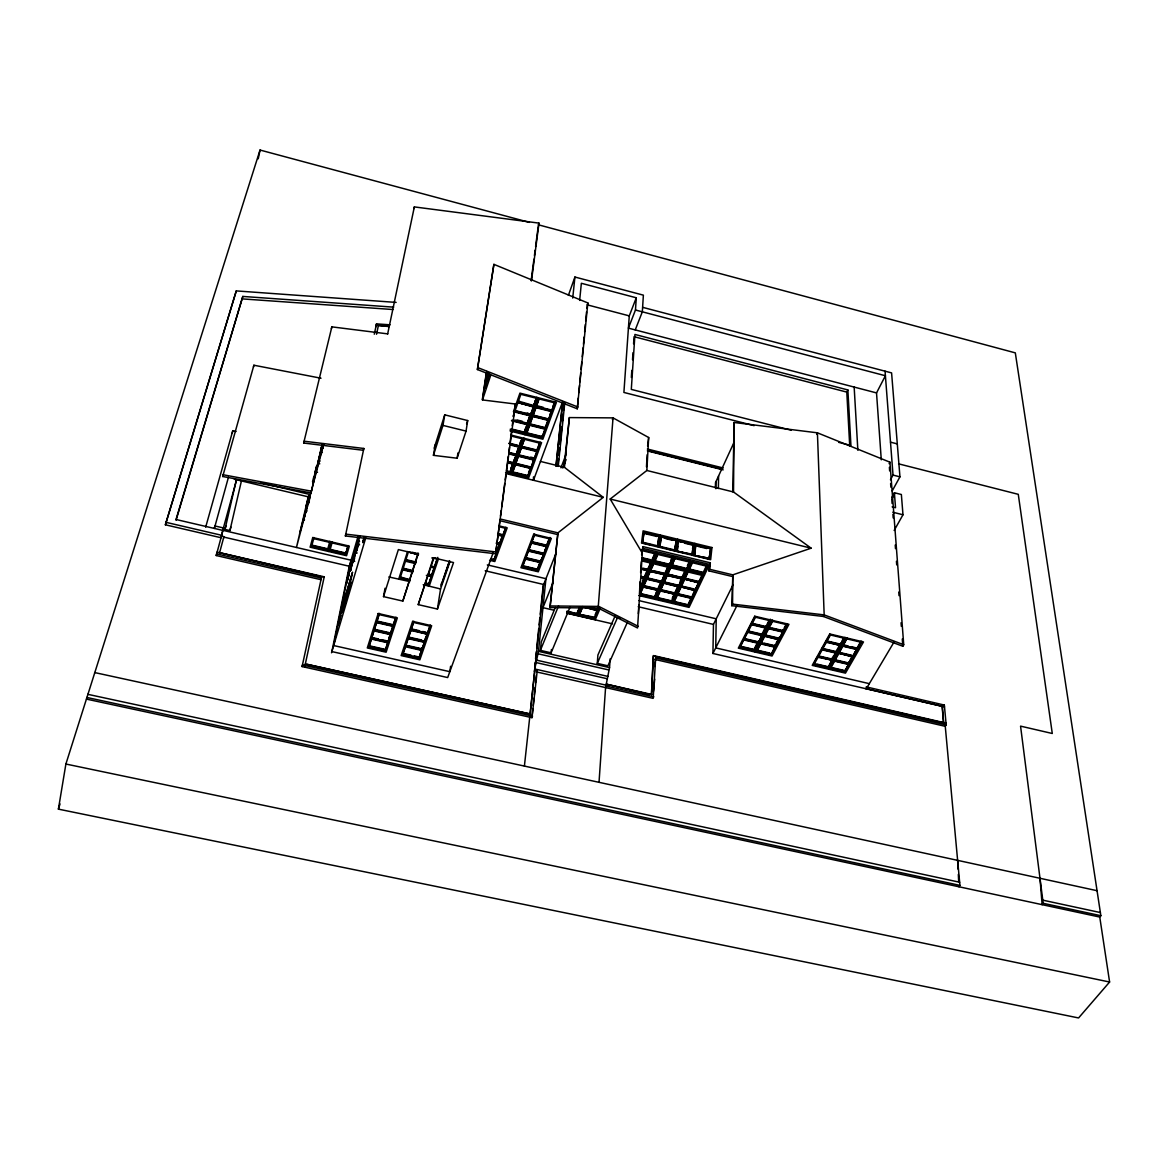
<?xml version="1.0" encoding="UTF-8"?>
<svg xmlns="http://www.w3.org/2000/svg" width="1168" height="1168" viewBox="0 0 1168 1168"><rect width="100%" height="100%" fill="white"/><g stroke="black" fill="none" stroke-linecap="round" stroke-linejoin="round"><path stroke-width="1.5" d="M747.491 631.202L747.491 632.311L762.237 635.786L762.412 633.173L762.237 635.786M533.484 476.865L533.469 480.282L562.611 401.748M763.171 631.727L766.383 625.552L766.208 628.18L751.418 624.69L751.608 623.624L766.398 627.128L770.311 619.639L754.484 651.072L739.84 647.656L742.848 640.677M732.789 491.772L734.103 422.48L817.41 432.817L889.928 462.178L903.725 644.736L902.82 646.254L823.323 616.456L731.781 605.681L732.818 574.846L811.147 548.186L733.519 491.991L646.853 470.485L610.178 499.043L642.312 553.121L637.553 627.975L598.147 608.061L550.011 607.564L557.924 532.856L603.257 497.349L564.436 467.346L540.404 461.418M731.781 605.681L732.57 604.119L732.818 574.846L709.618 569.283L708.859 570.86L732.044 576.423M733.519 491.991L734.103 422.48M945.102 724.496L946.022 723.094L653.452 655.584L651.452 694.814L653.277 655.963L943.613 722.948L942.357 706.348L712.933 653.481L713.458 624.413L733.095 584.628M715.882 488.735L716.013 481.552M718.378 488.531L718.583 475.96M715.4 488.049L715.488 482.661L734.117 442.205M688.916 568.933L688.872 570.451L703.705 574.014L706.655 566.363M699.179 583.124L699.413 580.569L699.179 583.124L684.433 578.948L699.194 582.467L695.705 589.811L680.988 586.307M680.798 586.701L677.396 594.001L692.055 597.476L695.515 590.19L680.798 586.701L695.5 590.847L695.529 589.767M695.5 590.847L695.734 588.292M677.236 593.957L677.192 595.038L691.85 598.512L691.879 597.432M691.85 598.512L692.069 597.038L679.031 593.957M692.084 596.395L694.172 591.592M688.361 604.834L673.761 601.389L673.702 602.907L688.317 606.353L690.478 600.396M684.974 567.998L671.761 564.83L671.688 566.349L686.58 569.911L690.2 561.136L686.623 568.831L671.731 565.254M684.404 579.605L684.463 577.868M671.439 602.381L671.498 600.863L656.854 597.388L656.781 598.907L671.439 602.381L685.879 570.393L682.331 578.014L667.541 574.043L682.346 577.591L685.193 571.488M686.58 569.911L686.623 568.393M680.783 587.343L681.002 585.883L694.069 588.993M682.389 576.496L682.316 578.671L667.308 575.517L682.127 579.051L682.2 576.89M677.192 595.038L677.411 593.563M663.804 582.219L663.745 583.299L678.52 586.803L678.593 584.642M671.688 566.349L675.265 557.545L672.447 563.721M660.256 590.366L656.839 597.826L671.483 601.286L674.958 593.855L660.256 590.366L674.929 594.497L675.016 592.337M674.929 594.497L675.192 591.957L672.242 598.293M669.395 565.794L672.929 558.07L657.934 554.464L654.46 562.217L669.395 565.794L669.512 563.195M656.781 598.907L671.016 566.83L667.512 574.481M665.074 573.897L665.03 574.977L650.167 571.429L650.211 570.349M667.351 568.918L665.205 574.583L650.167 571.429M665.293 572.422L667.395 567.823M661.555 581.022L661.482 582.759L646.663 579.24L646.722 578.16M663.745 583.299L667.337 574.875L682.156 578.408L678.725 585.767L663.964 582.263M658.007 589.387L657.949 590.482L643.203 586.978L643.422 585.518M653.496 691.281L654.693 679.163M654.635 666.519L655.671 657.934L946.182 724.919L944.343 705.063L866.233 686.901L866.335 688.697L944.503 706.859M524.403 766.091L534.886 669.863L537.28 670.403L536.652 671.95L653.175 698.362L655.671 657.934M654.518 598.381L668.68 567.371L653.759 563.794L639.816 594.906L654.518 598.381L656.693 591.3M642.181 559.268L652.167 561.662L652.24 560.144M652.167 561.662L655.686 552.829L652.211 560.582L642.239 558.187M650.342 571.035L650.401 569.955M639.743 589.46L651.51 562.158L648.079 569.838L641.451 568.261M646.663 579.24L646.897 577.766L661.701 581.284L663.731 576.846M647.933 569.794L647.875 570.889L641.247 569.298M647.992 568.714L650.897 562.188M648.152 568.32L648.05 570.495L641.422 568.904M640.925 586.438L641.042 584.277M641.101 586.059L641.217 583.898L639.699 587.27M644.678 576.145L644.386 578.7L641.086 577.912M638.341 613.682L638.838 604.747M639.436 594.03L640.122 581.518M640.619 572.583L641.217 561.866M646.473 466.879L647.145 454.732M647.612 446.059L648.678 437.518L613.039 417.881L569.371 417.589L563.983 467.2M646.853 470.485L648.678 437.518M599.023 782.326L605.579 687.572L609.55 667.614L610.149 658.854M881.285 459.827L876.526 392.915L628.413 328.135L635.465 310.016L636.283 297.782L581.357 283.284L579.649 300.424M631.348 377.468L631.815 370.373M632.516 359.744L632.998 352.648M633.582 343.786L634.063 336.691L846.785 392.098L849.72 445.84M651.642 694.434L606.382 684.171L606.25 686.054L653.89 696.858M636.283 297.782L629.275 315.871L623.902 392.448L754.134 425.648M627.479 622.091L607.886 665.804L597.286 663.38L597.899 655.058L615.054 616.091M597.709 610.163L582.613 606.63L597.651 610.835L597.739 609.711L594.147 619.376L566.801 613.01M597.651 610.835L597.914 609.331L591.198 607.754M594.512 617.23L579.226 614.31L594.264 617.814M579.649 607.594L576.817 614.879L579.138 615.419L582.613 606.63M576.904 613.769L578.335 609.857M577.284 408.815L587.854 302.95L493.903 264.348L477.391 369.541L577.284 408.815L578.306 398.04M578.817 392.667L579.503 385.484M579.854 381.892L580.7 372.913M581.051 369.336L581.737 362.153M582.248 356.766L583.109 347.787M583.445 344.195L584.131 337.026M584.642 331.639L585.329 324.456M585.679 320.864L586.526 311.9M586.876 308.308L587.854 302.95M555.296 607.521L541.237 642.05L540.39 650.372L551.106 652.824L551.427 649.496M550.011 607.564L557.924 532.856L500.4 519.03M564.436 467.346L569.371 417.589M534.258 671.396L538.463 651.35L545.952 578.7L487.333 564.889M522.519 566.1L537.557 569.648L540.536 561.983L525.454 558.406L522.519 566.1L522.403 567.181L537.441 570.729L549.967 537.835L546.901 545.69L531.703 542.054M216.606 553.88L321.39 578.072L320.937 579.678L216.226 555.53L217.087 552.084L324.222 576.831L321.667 576.671L302.089 666.563L531.951 717.663L532.856 708.874M533.221 705.355L533.937 698.318M534.302 694.799L535.032 687.777M535.572 682.492L536.287 675.454M557.837 466.149L558.581 458.936M558.946 455.33L559.691 448.118M560.071 444.512L561.925 426.481M562.48 421.079L563.224 413.866M563.589 410.26L564.334 403.048M531.951 717.663L537.28 670.403M558.231 466.412L564.713 403.325M572.729 298.059L574.919 277.035L643.378 295.154L642.327 311.827L635.246 329.916M534.813 666.037L535.192 662.475M535.557 658.898L536.302 651.759M536.681 648.182L538.725 628.53M539.09 624.953L539.835 617.814M540.215 614.237L543.193 585.664L556.377 552.376M307.184 664.358L530.184 713.998L543.646 584.496L485.202 570.772M555.939 466.266L562.655 401.573M556.085 465.886L562.611 402.989M543.675 553.632L543.558 554.712L528.418 551.121L528.695 549.646L542.142 552.844M543.835 553.238L543.719 554.318L528.564 550.712M542.142 436.598L526.607 432.729L526.432 434.189L541.981 438.058L555.004 401.88L548.58 419.37L532.929 415.443L532.696 416.509L548.347 420.436M537.441 570.729L537.718 568.13M709.618 558.377L710.713 548.288L695.588 545.135L710.421 548.726L709.21 558.99L695.982 555.807L709.618 558.377L694.318 555.399L695.281 546.989M708.859 570.86L710.319 562.815L643.159 546.639L641.816 553.106M709.618 569.283L710.319 562.815M708.918 559.428L709.283 556.07M522.403 567.181L534.71 534.185L532.301 540.492M541.981 438.058L542.259 435.547M545.529 426.67L545.135 429.182L529.542 425.283L529.746 423.619M694.434 555.223L695.398 546.814M694.726 554.785L695.865 544.697M537.295 449.067L536.9 451.578L521.454 447.767L521.585 446.716M525.512 557.983L525.381 559.063L540.477 562.64L540.696 560.479M540.083 443.227L540.2 442.176L537.119 450.527L521.687 446.702L524.695 438.336L512.372 473.317L527.629 477.04L540.083 443.227L524.578 439.372M692.507 548.566L693.573 544.142L678.287 541.149L693.179 544.755M692.025 554.844L693.296 544.58L678.404 540.974M692.142 554.669L693.573 544.142M693.456 555.545L694.843 543.383M534.024 457.987L533.776 460.061L518.388 456.279L518.68 454.805L534.053 458.601M527.629 477.04L527.805 475.58L514.241 472.266M530.914 467.434L515.584 463.681L518.475 455.651L533.849 459.447L530.681 468.485L515.351 464.718L515.643 463.258L530.958 467.025L530.841 468.061L515.511 464.309M533.864 404.537L533.615 406.61L517.833 402.653M668.125 549.091L674.783 550.697L676.389 539.966L661.438 536.346L660.781 537.441M674.783 550.697L676.389 539.966M676.199 551.384L677.659 539.222M683.733 552.844L677.09 551.252L677.688 546.201M678.681 540.521L677.206 551.077L690.478 554.274M521.614 447.329L521.746 446.293M510.182 430.145L524.038 433.591L525.439 428.744M519.366 445.709L519.074 447.169L510.474 445.037M657.496 546.522L658.869 536.243L643.875 532.623L642.458 542.901L650.81 544.916M657.599 546.347L659.132 535.791L643.772 532.798L659.132 535.791M658.898 547.208L660.416 535.046M659.905 546.901L674.9 550.522L676.111 540.419L661.161 536.798L659.803 547.077L661.438 536.346M512.372 473.317L512.548 471.843M490.575 559.662L493.947 560.45L505.846 527.279L502.941 535.192L497.831 533.98M506.605 471.901L510.007 472.733L510.197 471.273M495.801 551.982L496.502 546.653M497.203 541.31L500.021 519.629M500.488 516.022L501.203 510.591M501.671 506.985L504.722 483.494M505.204 479.873L505.905 474.456M506.372 470.85L508.255 456.396M508.722 452.775L509.438 447.359M509.905 443.738L511.788 429.284M512.256 425.678L512.971 420.261M513.438 416.64L514.139 411.224M531.133 280.743L533.937 259.165M534.418 255.573L535.119 250.186M535.586 246.594L537.689 230.417M537.864 229.03L538.988 223.117L414.348 206.911L413.852 208.663M363.832 448.468L363.321 450.279L303.665 443.037L304.133 441.212L363.832 448.468L345.392 535.966L495.582 553.763L515.468 404.026L482.486 399.938L486.735 371.453M531.498 280.714L538.988 223.117M514.708 410.932L514.577 411.983L530.287 415.91L530.695 413.399L527.542 422.174M496.838 552.289L497.057 550.566M496.984 551.895L497.115 550.814M518.052 400.989L533.732 405.573L535.82 399.777M650.912 544.726L642.561 542.711L644.137 532.17M643.159 546.639L641.612 554.727M493.947 560.45L494.137 558.946M450.6 666.256L449.826 671.673L333.683 645.554L351.057 560.202L222.767 530.301L221.088 537.747L165.374 524.797L236.272 290.905L396.142 302.41M488.049 379.673L488.925 374.052M489.1 374.008L485.056 388.097L487.392 372.388M482.369 399.31L486.355 372.592M485.479 386.374L488.02 372.826M477.391 369.541L493.903 264.348M433.197 558.508L418.232 604.63L437.431 609.054L440.555 588.964L450.045 561.414M440.862 585.971L441.65 582.993M441.416 584.409L449.505 560.625M435.241 444.774L433.43 455.345L457.111 458.221L466.061 431.109L467.696 420.553L444.745 414.844L434.146 448.176M427.4 633.479L424.714 641.217L408.362 637.509L410.975 629.727L427.284 634.195L410.859 630.457L411.194 628.837L419.4 630.705M427.619 632.589L427.415 633.786L410.99 630.048M411.063 655.204L402.96 653.379L402.668 655.058L418.903 658.723L430.306 625.055L427.532 633.071L411.121 629.318L413.822 621.274M457.111 458.221L457.944 452.936M418.903 658.723L422.203 647.612L421.677 650.43L405.384 646.736M434.525 566.334L434.189 567.955L430.861 567.181M421.809 650.021L405.646 645.612L408.231 637.903L424.583 641.626L424.466 642.342L408.114 638.633M424.802 640.736L424.612 641.947L408.245 638.224L408.45 637.027L421.531 639.991M428.101 575.021L431.415 575.795L428.233 585.869L437.839 557.37M428.714 583.577L425.327 583.285M538.2 224.752L1015.313 352.867L1100.855 915.712L1099.76 917.055L1109.6 982.025L1078.575 1017.956L58.4 809.132L65.89 764.033L260.041 150.044L529.396 222.387M433.43 455.345L442.964 425.4L444.745 414.844M385.046 588.263L383.513 596.629L402.829 601.082L418.086 553.019M393.674 623.595L393.455 624.486L395.251 618.748M385.133 651.102L385.44 649.423L369.117 645.743L368.811 647.422L385.133 651.102L396.01 617.2L388.053 641.626L371.658 637.918L374.11 630.165L390.565 633.903M387.922 642.035L387.791 642.765L371.395 639.057L371.526 638.327L387.922 642.035L385.352 649.904L369.03 646.225L371.526 638.327M400.259 576.963L410.099 579.751M390.915 632.282L390.448 634.618L373.979 630.881L374.329 629.275L390.784 633.012M368.811 647.422L379.425 613.404L376.855 621.507L393.382 625.274M364.007 537.309L362.854 542.638L364.416 537.426M345.348 602.819L347.816 590.585L348.765 590.804L349.699 587.635M353.656 561.531L356.152 549.383L357.072 549.602L358.941 543.281M344.837 606.25L346.254 599.257L344.691 598.907L352.079 573.926M353.904 561.414L354.576 558.056L353.043 557.705L359.35 535.995M347.83 594.497L350.298 582.263L351.232 582.482M359.54 541.28L358.605 541.061L356.123 553.209L357.174 553.004M348.064 594.293L348.765 590.804M349.67 586.263L352.517 572.159L344.633 598.79L341.771 612.893L349.67 586.263L342.209 611.127M359.802 536.068L350.239 571.152L352.984 557.632M349.393 569.867L346.633 583.401L352.21 560.29L349.436 569.955L350.969 570.305M258.245 158.79L260.041 150.044M236.272 290.905L165.374 524.797M344.166 552.654L330.15 549.369L329.814 550.916L345.597 554.596L346.137 551.953M345.597 554.596L348.122 545.544L345.816 553.501L330.062 549.821M387.659 333.917L414.348 206.911M176.047 520.256L242.813 296.438L393.689 307.155M324.222 576.831L304.644 667.132M376.519 334.252L378.417 325.463L389.075 326.587M327.39 550.347L327.726 548.814L311.914 545.106L311.564 546.653L327.39 550.347L329.872 541.266L329.624 542.361L313.739 538.638L313.988 537.543L311.564 546.653M374.286 334.209L376.519 323.886L390.01 324.806M311.403 491.188L310.951 492.911L222.694 476.5L223.073 474.748L311.403 491.188L322.339 444.088M232.257 433.167L232.797 430.685L236.067 431.488M253.514 366.971L253.894 365.219L321.025 378.228M165.871 522.3L221.643 535.28L223.526 527.965L214.897 525.95L214.357 528.432L228.461 477.201M319.915 576.262L219.584 552.668M230.87 527.06L229.921 530.564L224.986 529.411L236.301 480.121M223.555 538.317L223.92 536.667L221.467 536.097L216.226 555.53M229.921 530.564L241.338 481.318M322.718 444.103L318.207 463.433L319.769 463.813M322.923 444.176L320.149 456.162L323.171 444.599M308.454 495.991L296.453 547.471L323.886 443.621M304.498 519.789L303.592 519.57L303.987 517.862M303.636 520.563L305.972 510.533L306.877 510.752M306.264 509.233L308.951 497.758L309.841 497.977L308.746 502.722M305.826 512.285L307.797 503.861M309.666 495.801L308.454 500.955L309.359 501.174M313.871 478.004L316.659 466.017L314.82 472.967M308.133 503.51L310.002 495.509M310.951 492.911L311.564 490.268M313.185 483.275L322.193 443.869M303.665 443.037L331.858 326.865L387.791 333.887M331.391 328.675L331.858 326.865M308.863 495.582L305.972 506.649L307.622 506.386M312.528 481.669L313.9 476.456M321.492 447.957L322.412 444.468M322.426 444.541L321.521 447.928L323.069 448.308M318.528 460.718L321.229 450.483M300.118 531.717L309.768 495.057M303.592 519.57L310.06 494.998M315.521 473.668L318.295 463.2M224.986 529.411L225.935 525.907M219.482 553.077L223.92 536.667M222.767 530.301L236.637 479.581M375.775 326.894L376.519 323.886M222.694 476.5L253.894 365.219M328.369 551.457L331.084 541.821M329.814 550.916L332.311 541.835M205.67 527.162L232.797 430.685M302.089 666.563L302.556 664.957L532.593 716.13M305.417 663.964L530.184 713.998M345.392 535.966L345.918 534.156L496.239 551.968M348.925 567.458L358.196 535.908M356.152 549.383L356.955 550.011M358.605 541.061L359.408 541.704M347.057 581.679L349.393 573.736M350.663 569.429L358.036 544.463L359.598 544.828M343.407 603.214L341.056 611.156L342.618 611.506M347.816 590.585L348.648 591.212L346.735 597.651M350.298 582.263L351.115 582.905M338.574 623.376L340.925 615.434M363.306 540.813L364.343 537.338M331.522 652.795L365.745 537.835M242.813 296.438L176.032 519.497L222.971 530.447M58.4 809.132L60.035 803.92M383.513 596.629L398.376 549.588L418.129 554.231L402.829 601.082M398.682 579.226L407.574 551.5M388.856 638.4L390.871 632.209M391.003 631.8L393.032 625.566M466.587 423.94L467.696 420.553M486.881 375.833L487.888 372.811M489.538 373.205L488.574 376.14L487.056 375.76M482.486 399.938L490.764 375.132M418.232 604.63L433.897 557.939L453.52 562.553L437.431 609.054M402.668 655.058L413.618 622.486L430.116 626.252M429.167 586.321L438.482 558.771M441.577 584.438L448.687 563.764M424.991 639.538L426.057 636.429M424.583 641.626L421.925 649.306L405.646 645.612M514.84 405.807L515.468 404.026M513.438 411.705L519.935 393.12L556.435 402.332L542.857 439.212L510.212 431.094M513.175 416.231L520.84 394.331L536.681 398.332L524.038 433.591M568.393 295.358L574.919 277.035M510.912 468.602L513.263 462.061L513 464.149L507.876 462.878M517.015 451.563L518.183 448.322M519.497 444.658L520.694 441.314M535.426 400.186L533.455 407.063L517.76 402.478L533.528 406.435L530.52 414.844L514.811 410.917M511.365 468.003L516.095 455.067L509.248 453.374M513.847 461.068L515 457.856M528.024 421.546L529.805 416.538M530.476 414.246L527.148 412.932M519.161 446.541L516.256 454.644L509.394 452.95M521.716 439.416L519.307 446.118L508.985 443.563M536.813 397.281L533.688 405.997L517.92 402.026M510.007 472.733L522.184 438.788L511.818 436.204M510.883 473.858L523.687 438.219M524.928 434.759L538.214 397.733M532.929 415.443L535.951 407.048L551.661 410.99M538.711 399.354L536.112 406.595L551.822 410.552M526.432 434.189L539.12 398.945L554.902 402.916M493.115 552.873L447.68 677.557L331.873 651.583L349.29 566.246L223.833 537.09M495.977 553.238L497.115 550.143M497.261 549.734L498.371 546.697M499.977 542.58L500.181 541.748L499.758 544.303L496.371 543.5M500.751 540.215L501.86 537.149M496.911 551.646L494.093 559.384L490.721 558.581M497.057 551.252L499.846 543.66L496.458 542.843M528.535 472.909L529.732 469.653M533.966 458.396L534.17 457.564L533.937 459.637L518.548 455.856M537.09 449.914L539.134 444.059M545.325 427.517L547.354 421.677M549.967 414.567L551.938 409.515L551.588 411.618L535.878 407.661L536.156 406.187L551.865 410.143M553.048 406.201L554.099 403.325M536.973 450.95L534.01 459.024L518.621 455.228L521.541 447.14L537.061 451.155M560.947 467.828L566.13 454.25M562.845 468.047L566.1 459.564M538.317 566.611L540.098 562.012M547.062 544.171L549.5 537.893M539.981 563.093L537.601 569.21L524.242 566.057M541.908 558.158L540.74 561.166L525.658 557.589L525.527 558.669L540.623 562.246M545.018 550.201L546.201 547.179M547.558 543.689L550.011 537.411M612.382 419.502L613.039 417.881L598.147 608.061M552.858 582.993L542.959 607.667L553.442 610.105M540.39 650.372L558.508 606.002M551.106 652.824L570.145 606.907M576.817 614.879L580.219 606.761M577.97 615.156L581.489 606.805M579.138 615.419L582.715 606.907L597.826 610.441M595.038 615.083L597.125 610.222M594.147 619.376L599.14 607.74M595.213 619.828L600.133 608.397M597.286 663.38L617.361 617.93M643.188 579.474L647.32 570.203M652.299 559.063L654.372 554.42M639.641 588.351L640.984 585.358M643.13 580.554L644.444 577.605M647.262 571.283L644.619 577.226L641.32 576.437M648.109 569.415L651.525 561.735M652.927 558.596L655.014 553.953M639.626 588.789L640.955 585.796M641.13 585.402L644.415 578.043L641.115 577.255M639.801 592.132L657.146 553.398M646.035 580.058L643.407 585.942L658.153 589.446L661.511 582.102L646.707 578.583M649.525 572.262L646.868 578.204L661.687 581.722L665.059 574.32L650.196 570.787M653.116 564.246L650.372 570.393L665.234 573.941L668.023 567.809M656.606 556.479L654.518 561.136L669.439 564.713L672.972 556.99M643.203 586.978L658.124 590.088L658.183 589.008L645.072 585.898M606.382 684.171L649.715 694.42M658.226 587.927L661.57 580.598M663.774 575.766L661.657 582.365L646.838 578.846M670.914 560.1L672.33 557.019M657.321 590.891L654.591 596.863L641.539 593.782M658.854 587.548L661.526 581.679M655.306 599.403L674.447 557.559M660.227 591.008L675.104 594.118M675.863 590.482L678.754 584.686M680.141 581.314L684.506 571.926M687.383 565.765L689.529 561.151M672.885 597.885L674.973 593.417M678.55 585.723L675.148 593.037L660.446 589.548M680.798 580.919L682.17 577.97M688.069 565.312L690.215 560.698M678.52 586.803L663.935 582.905M672.213 603.403L691.69 561.706M681.674 584.832L684.433 578.948M687.456 572.466L684.609 578.554L699.369 582.087L702.99 574.495M692.493 561.677L688.901 569.371L703.735 572.933L707.385 565.268M673.702 602.907L688.127 572.028L702.961 575.576L688.317 606.353M688.872 570.451L692.463 562.772L707.355 566.349L703.705 574.014M688.39 603.754L690.507 599.315M698.537 582.423L695.734 588.73M700.128 579.051L702.304 574.495M703.764 571.415L705.954 566.816M692.755 595.592L694.829 591.212M695.705 589.373L699.209 582.044M702.275 575.576L699.384 581.649L684.623 578.131M816.636 434.365L817.41 432.817L824.17 614.894L823.323 616.456M712.933 653.481L736.731 606.002M846.785 392.098L847.866 389.951L634.939 334.457L631.304 389.397L791.189 430.233M744.542 637.407L747.491 631.64L762.222 635.115L758.485 642.283L743.797 638.838M748.44 629.815L751.418 624.019L766.208 627.508L762.427 634.735L747.681 631.26L762.427 635.407M751.608 623.624L754.689 617.624M739.84 647.656L755.462 617.244L770.311 620.763M876.526 392.915L885.402 375.746L635.465 310.016M754.47 648.386L758.28 641.086M767.172 624.062L768.734 621.069M754.484 651.072L758.28 642.21M762.222 634.662L758.295 643.32L743.607 639.889L743.797 638.4L756.849 641.451M766.193 627.055L762.427 634.282L749.33 631.202M766.398 626.676L770.296 619.201M755.214 652.08L771.858 620.266M757.492 649.028L760.543 643.188L775.187 646.619L771.303 653.89L756.718 650.474M760.748 642.809L764.5 635.64L779.187 639.1L775.377 646.24L760.748 642.809L760.543 643.86L775.187 647.291L775.362 644.678L775.172 645.495M770.238 624.661L772.588 620.179M764.69 635.932L779.187 639.772L764.5 636.312L764.69 634.823L779.377 638.268L783.202 631.07M783.202 630.399L783.392 629.567L783.232 632.195L768.486 628.705L768.675 627.654L783.421 631.143L787.378 623.683M756.733 651.598L772.603 621.303L787.407 624.807L771.318 655L756.733 651.598L756.718 650.036L769.683 653.058M776.121 643.247L779.363 637.159L779.187 639.772M784.181 628.077L786.56 623.61M775.172 646.167L771.318 655M779.173 638.648L775.377 645.787L763.989 643.13M786.575 624.734L783.407 630.691L771.946 627.99M889.111 463.681L889.928 462.178M890.454 479.8L893.024 475.084L885.052 371.176M892.177 490.969L899.944 476.836L891.593 372.899L642.619 307.33M891.753 497.495L894.381 492.735L901.36 494.502L902.981 514.767L894.162 530.476M891.87 498.984L894.484 494.225M817.731 656.577L813.716 663.789L828.141 667.147L832.2 659.978L817.731 656.577L832.448 660.27L817.746 657.248M817.95 656.883L821.089 650.547M826.068 641.626L822.097 648.766L836.624 652.182L840.653 645.072L826.068 641.626L840.683 645.743L840.799 643.13L840.683 645.743M829.572 635.348L826.287 641.247L840.858 644.692L845.033 637.334M836.361 651.423L836.434 653.219L821.907 649.802L822.082 648.313M826.097 642.298L840.887 645.364M813.746 664.899L830.448 634.983L845.077 638.458L828.185 668.271L813.746 664.899L813.702 663.336M832.142 658.402L833.952 655.219M836.551 650.605L839.777 644.926M841.632 641.655L843.296 638.706M828.185 668.271L831.368 660.957M836.39 652.094L832.39 659.161L817.921 655.759M840.624 644.619L836.609 651.729L823.688 648.693M840.843 644.24L844.172 638.356M828.871 669.264L846.639 637.962M831.163 666.242L834.434 660.489L848.859 663.877L844.727 671.031L830.346 667.673L830.39 668.797L844.785 672.155L861.867 641.32L857.633 648.649L843.106 645.218L847.282 637.859L830.39 668.797M838.639 653.073L834.638 660.124L849.078 663.512L853.122 656.474L838.639 653.073L853.151 657.146L854.888 651.7M838.668 653.744L842.084 647.014M848.888 664.548L848.99 661.935L848.888 664.548L834.463 661.161L834.594 659M857.37 647.904L857.458 649.7L842.916 646.269L843.077 644.765M849.808 660.533L851.428 657.715M857.56 647.087L860.933 641.217M844.785 672.155L848.844 663.424M851.487 658.84L849.048 663.059L834.624 659.672M857.4 648.576L853.312 655.657L838.828 652.255M860.991 642.342L857.619 648.196L851.151 646.678M866.116 689.062L894.294 641.612M677.09 551.252L692.434 554.231M943.437 706.479L944.343 705.063M710.713 548.288L695.471 545.31M958.943 886.76L959.935 885.388L945.262 726.321L946.182 724.919M898.557 463.827L1018.277 494.327L1052.28 733.489L1020.555 726.131L1043.185 903.302L1042.133 904.66L1039.987 878.292M550.668 605.944L598.848 606.426L638.283 626.369M376.213 325.317L389.192 326.179M242.287 298.891L393.032 309.535M732.57 604.119L824.17 614.894L903.725 644.736M65.89 764.033L1109.6 982.025M86.724 697.442L959.935 885.388M1043.185 903.302L1100.855 915.712M86.447 699.106L1099.76 917.055M87.717 694.303L959.643 882.234M1042.776 900.148L1100.373 912.558M94.608 672.549L1097.059 890.702M414.304 655.934L417.545 656.664M535.893 662.519L607.053 678.71M390.696 633.494L374.242 629.756L376.724 621.931L393.251 625.683M374.11 630.472L390.579 634.209M535.207 669.089L606.601 685.295M378.301 638.925L371.745 637.436L371.526 638.648L387.922 642.356L388.141 641.144L381.586 639.67M407.355 645.495L422.013 648.824M379.206 614.616L395.806 618.412M538.463 651.35L609.55 667.614M537.514 653.671L608.528 669.892M422.685 631.465L425.97 632.209M376.724 622.237L393.251 626.004M536.842 660.212L608.075 676.433M654.956 659.438L945.262 726.321M567.049 611.287L577.109 613.638M566.86 611.433L575.24 613.375M566.816 611.871L576.875 614.207M579.182 614.748L594.235 618.252M567.385 613.361L612.514 623.858M869.328 683.66L715.736 647.89L716.218 618.806L639.042 600.629M400.055 577.605L408.318 579.518M425.196 583.445L428.495 584.219M409.895 580.379L399.967 578.072L399.763 579.255L408.406 551.851L418.319 554.917M425.123 583.927L428.422 584.686M388.842 576.948L409.807 581.591M423.21 584.701L440.555 588.964M407.501 560.012L415.837 561.969M817.936 656.212L832.419 659.599L836.405 652.547L821.878 649.131M745.242 639.597L758.295 642.663L754.47 649.963L739.84 646.546M332.062 542.93L347.903 546.639M415.764 562.436L405.749 560.085L415.633 563.151M431.123 566.027L434.438 566.816L437.212 558.625L432.087 558.158M743.797 639.509L758.485 642.955M760.748 643.48L775.391 646.911M834.667 660.796L849.107 664.183M405.617 560.523L415.618 562.874M430.977 566.465L434.306 567.239L431.561 575.371L428.247 574.598M431.007 566.743L434.335 567.517M405.486 561.239L415.501 563.575M589.49 607.813L597.87 609.769M311.812 545.558L327.624 549.252M616.777 617.434L620.252 618.237M741.476 646.473L754.47 649.51M816.899 664.081L828.112 666.709M831.937 667.6L844.712 670.578M411.37 570.159L403.077 568.217L402.858 569.4L412.83 571.736M428.32 574.116L431.634 574.89L431.299 576.496L426.335 575.342M412.946 571.021L402.989 568.699L402.726 569.838L412.684 572.159M402.843 569.123L412.815 571.444M428.13 575.298L431.445 576.072M353.787 561.107L354.707 561.326M489.582 560.29L494.823 561.516L507.189 527.819L499.116 525.892M638.692 595.49L689.076 607.375L708.874 565.838L641.509 549.632M751.608 623.186L764.748 626.282M826.258 640.809L839.223 643.86M844.698 645.145L847.924 645.919M842.887 645.597L857.429 649.028L853.341 656.109L838.858 652.708M751.608 624.296L766.412 627.785M768.675 628.326L783.436 631.815M843.135 645.889L857.677 649.32M411.895 552.201L418.582 553.778M408.42 552.128L418.465 554.479M432.233 557.72L437.241 558.903M822.111 649.437L836.653 652.854M838.887 653.379L853.37 656.781M638.239 606.732L713.458 624.413M261.223 482.866L310.425 494.59M234.272 479.216L309.739 497.174M665.614 582.219L678.739 585.343M496.604 542.448L499.992 543.251L502.795 535.601L497.685 534.375M641.29 576.875L644.59 577.649L647.904 570.232L641.276 568.655M496.517 543.091L499.904 543.908M641.261 577.518L644.561 578.306M680.959 586.964L695.675 590.468M308.162 502.255L309.067 502.474M308.06 502.678L308.965 502.882M677.367 594.658L692.04 598.133M305.87 510.956L306.775 511.161M847.326 638.984L861.926 642.444M499.802 520.694L557.282 534.477M642.254 557.749L650.576 559.749M656.197 561.093L669.468 564.275M690.565 569.327L703.749 572.495M642.59 560.246L704.479 575.065M498.867 526.71L505.7 528.345M534.594 535.265L549.851 538.915M641.48 560.859L651.452 563.253M670.972 567.925L685.85 571.473M497.889 533.542L502.999 534.769L502.707 536.243L497.597 535.032M643.13 568.217L646.444 569.006M653.7 570.743L665.249 573.503M497.743 534.623L502.853 535.849M531.63 542.711L546.828 546.332M684.579 579.211L699.355 582.73M318.557 460.718L320.105 461.083M642.823 542.259L657.876 545.894M660.183 546.449L675.177 550.07M642.444 548.245L709.56 564.392M315.959 471.93L317.521 472.31M642.254 550.697L655.628 553.909M675.235 558.625L690.171 562.217M320.806 452.22L322.353 452.585M661.059 536.988L675.995 540.594M645.174 533.659L656.825 536.477M665.76 538.638L672.403 540.244M684.623 543.208L692.901 545.208M698.479 546.551L706.728 548.551M506.737 470.865L510.153 471.697L513.073 463.521L507.949 462.265M505.569 472.558L528.505 478.165L541.587 442.657L510.62 434.978M507.029 473.814L603.257 497.349M610.178 499.043L811.147 548.186M530.71 457.141L534.126 457.973M509.452 452.542L516.314 454.221L516.022 455.695L509.16 454.002M509.321 453.578L516.183 455.272M509.861 461.842L513.278 462.674M508.095 461.842L513.219 463.097M508.022 462.47L513.146 463.725M512.11 429.123L524.228 432.131M510.314 429.109L524.169 432.554L527.206 424.057L513.307 420.597M442.964 425.4L466.061 431.109M509.044 443.154L517.643 445.271M523.454 446.716L537.178 450.103M510.547 444.424L519.234 446.745M530.564 414.436L514.869 410.494L514.723 411.53L530.433 415.472M532.973 415.034L548.624 418.962L548.507 419.998L532.856 416.071M514.65 411.355L530.36 415.282L527.367 423.634L513.467 420.159M892.162 506.868L895.52 507.7L894.381 492.735M647.379 449.023L723.269 468.003M647.554 450.556L721.59 469.069M647.408 450.936L723.182 469.872M892.79 512.212L902.981 514.767M517.074 419.984L522.286 421.283M515.249 420.173L527.425 423.21L527.133 424.685L511.482 420.787M529.819 423.809L545.412 427.707M511.642 420.349L527.294 424.247M529.703 424.845L545.295 428.744M537.981 405.997L543.208 407.325M536.039 407.223L551.749 411.18M893.024 475.084L899.944 476.836M838.624 442.336L850.932 445.475L847.866 389.951M890.498 442.161L897.287 443.898M587.081 304.804L629.275 315.871M477.989 367.686L577.956 407.033M942.123 706.713L943.613 722.948M889.388 467.302L889.651 470.908M890.615 483.567L890.877 487.187M891.826 499.831L892.104 503.452M892.921 514.3L893.184 517.906M895.228 545.033L895.491 548.639M896.44 561.297L896.717 564.918M898.747 592.03L899.024 595.636M901.054 622.763L901.331 626.369M902.28 639.027L902.82 646.254M854.158 387.075L857.867 450.308M857.341 647.452L857.458 649.7M853.107 656.036L853.151 657.146M957.629 860.363L958.067 869.167M958.329 874.452L958.68 881.49M842.873 645.145L842.916 646.269M836.346 650.985L836.434 653.219M832.346 658.037L832.229 660.65M821.863 648.693L821.907 649.802M783.188 629.946L783.232 632.195M775.158 645.043L775.187 647.291M768.471 627.596L768.486 628.705M766.193 625.946L766.208 628.18M764.485 635.202L764.5 636.312M758.28 641.539L758.295 643.32M546.945 545.252L546.682 546.741L531.469 543.105L531.747 541.631L546.945 545.252M711.969 547.529L710.655 559.691L641.524 543.032L643.115 530.856L711.969 547.529M393.47 624.792L393.12 626.413L376.592 622.646L376.943 621.026L393.47 624.792M341.012 611.025L338.136 625.128L343.845 601.447L341.012 611.025M312.747 537.528L310.119 547.193L346.56 555.691L349.349 546.113L312.747 537.528M378.184 613.492L367.292 647.948L386.126 652.197L397.339 617.872L378.184 613.492M412.625 621.361L401.15 655.584L419.867 659.803L431.664 625.712L412.625 621.361M405.515 646.021L402.872 653.861L419.093 657.511L421.794 649.7L405.515 646.021M515.438 464.105L512.504 472.266L527.761 476.004L530.754 467.857L515.438 464.105M529.615 424.67L526.564 433.153L542.098 437.007L545.208 428.554L529.615 424.67M532.769 415.896L529.776 424.232L545.368 428.116L548.42 419.808L532.769 415.896M533.718 534.17L520.943 567.692L538.287 571.78L551.34 538.39L533.718 534.17M528.491 550.464L525.615 558.012L540.696 561.589L543.631 554.07L528.491 550.464M531.542 542.463L528.637 550.07L543.777 553.676L546.741 546.084L531.542 542.463M643.232 586.336L639.874 593.826L654.576 597.301L657.978 589.825L643.232 586.336M663.774 582.642L660.431 589.986L675.133 593.461L678.535 586.161L663.774 582.642M677.206 594.381L673.732 601.827L688.346 605.272L691.865 597.855L677.206 594.381M754.718 616.208L738.322 648.138L772.048 656.007L788.955 624.311L754.718 616.208M768.471 628.034L764.69 635.261L779.377 638.721L783.217 631.523L768.471 628.034M829.733 633.961L812.227 665.38L845.471 673.133L863.488 641.947L829.733 633.961"/></g></svg>
